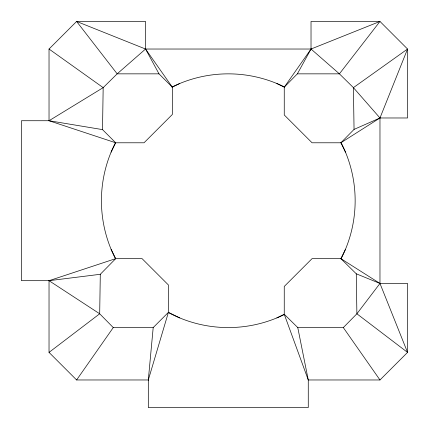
<?xml version="1.0" encoding="UTF-8"?>
<svg xmlns="http://www.w3.org/2000/svg" width="429" height="429" viewBox="0 0 429 429"><rect width="100%" height="100%" fill="white"/><g stroke="black" fill="none" stroke-linecap="round" stroke-linejoin="round"><path stroke-width="0.64" d="M111.084 249.26L115.707 258.633L100.295 274.287L99.689 313.787L113.267 327.574L153.196 327.574L168.42 312.333L168.42 284.985L142.063 258.633L115.707 258.633L49.029 280.689L21.45 280.689L21.45 120.731L49.029 120.731L102.52 129.612L115.707 142.787L144.015 142.787L172.324 114.479L172.324 87.162L145.554 49.029L76.609 21.45L49.029 49.029L49.029 120.731L115.707 142.787L111.084 152.161M102.52 129.612L103.169 87.639L117.171 73.847L145.554 49.029L145.554 21.45L76.609 21.45L117.171 73.847L159.003 73.847L172.324 87.162L179.74 83.505M276.839 317.916L284.25 314.259L308.269 379.971L379.971 379.971L407.55 352.391L407.55 283.446L379.971 283.446L340.873 258.633L312.065 258.633L284.25 286.449L284.25 314.259L297.774 327.574L308.269 379.971L308.269 407.55L148.311 407.55L148.311 379.971L153.196 327.574M148.311 379.971L168.42 312.333L179.74 317.916M354.054 129.402L379.971 117.975L407.55 49.029L379.971 21.45L311.025 21.45L311.025 49.029L297.367 73.847L284.255 87.162L284.255 114.977L312.071 142.787L340.873 142.787L379.971 117.975L407.55 117.975L407.55 49.029L353.41 87.639L354.054 129.402L340.873 142.787L345.495 152.161M345.495 249.26L340.873 258.633L356.274 273.804L379.971 283.446L407.55 352.391L356.89 313.787L356.274 273.804M49.029 280.255L49.029 352.391L76.609 379.971L113.267 327.574M297.367 73.847L339.409 73.847L379.971 21.45L311.025 49.029L284.255 87.162L276.839 83.505M379.971 283.446L356.89 313.787L343.313 327.574L297.774 327.574M49.029 352.391L99.689 313.787L49.029 280.689L100.295 274.287M49.029 120.731L103.169 87.639L49.029 49.029M145.168 49.029L311.406 49.029M76.609 379.971L148.745 379.971M311.025 49.029L339.409 73.847L353.41 87.639L379.971 117.975M343.313 327.574L379.971 379.971M145.554 49.029L159.003 73.847M379.971 117.594L379.971 283.832M341.017 142.525A126.861 126.861 0 0 1 341.017 258.896M284.695 314.344A126.861 126.861 0 0 1 168.334 312.51M115.562 258.896A126.861 126.861 0 0 1 115.562 142.525M171.884 87.082A126.861 126.861 0 0 1 284.695 87.082"/></g></svg>
